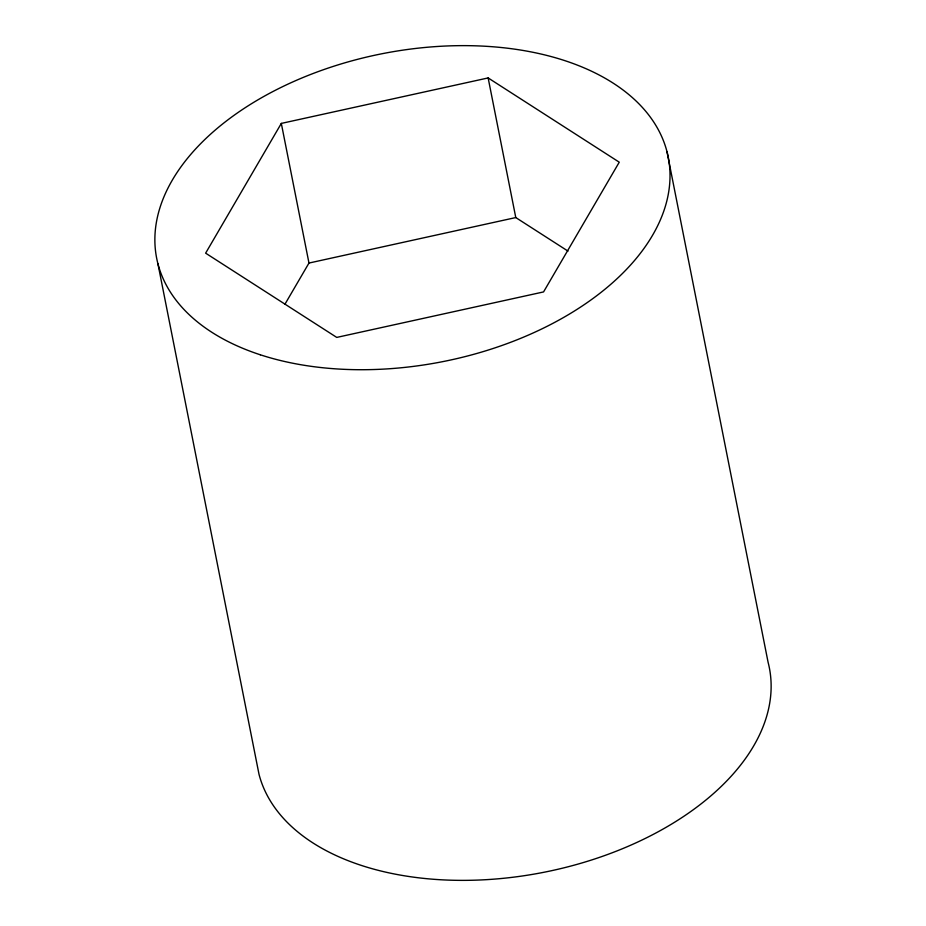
<?xml version="1.0" encoding="UTF-8"?>
<svg xmlns="http://www.w3.org/2000/svg" width="926" height="926" viewBox="0 0 926 926"><rect width="100%" height="100%" fill="white"/><g stroke="black" fill="none" stroke-linecap="round" stroke-linejoin="round"><path stroke-width="1.39" d="M281.319 123.413L205.63 253.157L336.751 337.411L543.562 291.921L619.262 162.189L488.141 77.934L281.319 123.413L308.971 263.053L284.953 304.214M308.971 263.053L515.782 217.564L567.997 251.108M666.986 151.69L768.105 662.345A260.727 156.911 -11.2 0 1 552.938 870.394A260.727 156.911 -11.2 0 1 259.014 774.31L157.895 263.655M488.141 77.934L515.782 217.564M260.299 354.785A260.727 156.911 -11.2 0 0 668.514 192.955A260.727 156.911 -11.2 0 0 308.52 75.284A260.727 156.911 -11.2 0 0 260.299 354.785"/></g></svg>
